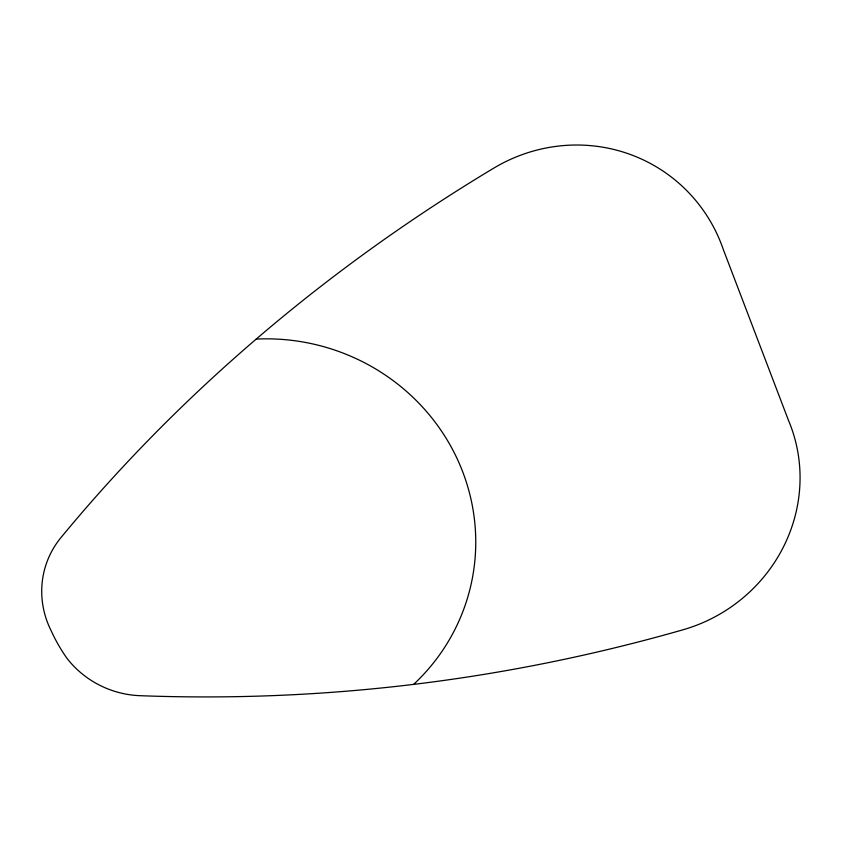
<?xml version="1.0" encoding="UTF-8"?>
<svg xmlns="http://www.w3.org/2000/svg" width="842" height="842" viewBox="0 0 842 842"><rect width="100%" height="100%" fill="white"/><g stroke="black" fill="none" stroke-linecap="round" stroke-linejoin="round"><path stroke-width="1.26" d="M256.21 339.084A206.5 199.786 13.9 0 1 457.901 460.342A206.5 199.786 13.9 0 1 413.632 684.378A2986.248 2270.253 84.3 0 1 140.067 695.692A92.999 88.221 19.6 0 1 66.728 657.981A170.821 163.811 17.6 0 1 51.404 631.258A93.241 88.515 20.7 0 1 61.024 537.512A1502.896 1232.214 -20.5 0 1 256.21 339.084A1502.823 1232.172 -20.5 0 1 493.633 168.211A162.211 157.854 -53.3 0 1 723.373 249.674L788.586 420.642A157.033 150.539 -32.6 0 1 682.978 629.795A2986.048 2270.137 84.3 0 1 413.643 684.378"/></g></svg>
